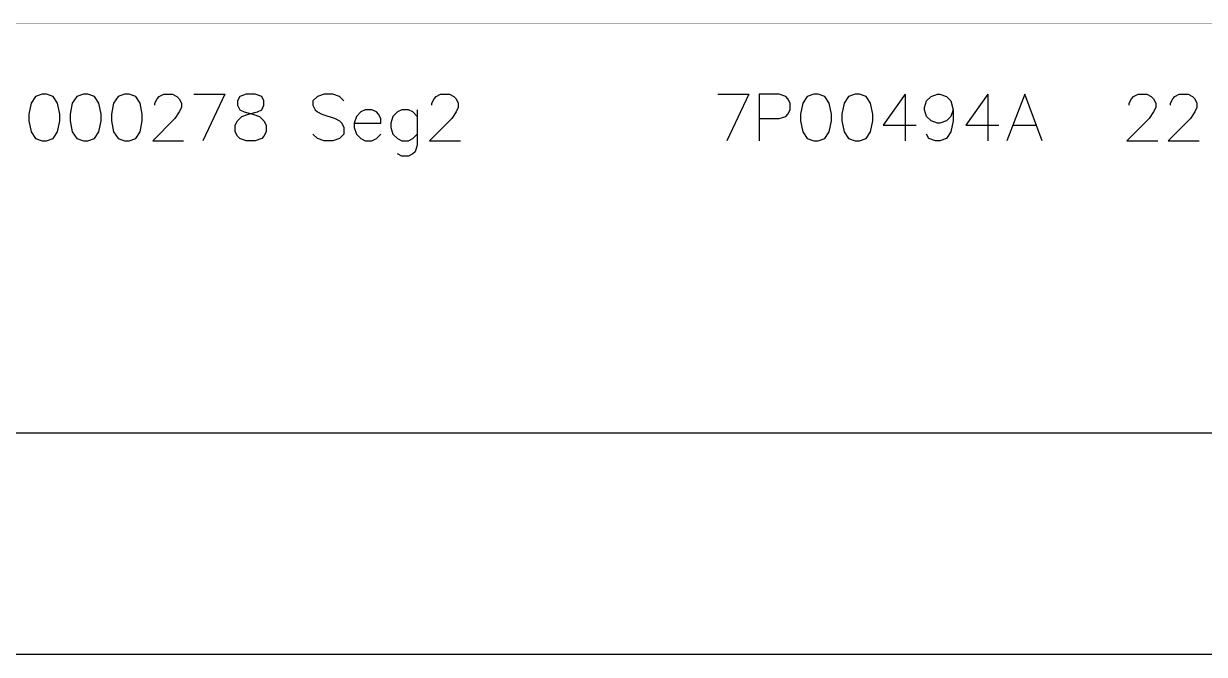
# Model space of a CAD drawing. Header units: millimetres. Extents: x 0 to 400, y 0 to 511.
# Drawn here: x 121.24 to 161.65, y 406.42 to 428 of the extents above; entities that cross this region are included whole.
import ezdxf

# ---------------------------------------------------------------- set-up
doc = ezdxf.new("R2010")
doc.units = ezdxf.units.MM
doc.layers.add('Mechanical10', color=56, linetype='Continuous')
doc.layers.add('TopLayer', color=1, linetype='Continuous')

msp = doc.modelspace()

# ---------------------------------------------------------------- linework, layer by layer
at = {"layer": 'Mechanical10', "const_width": 0.01}
msp.add_lwpolyline([(0, 428), (400, 428)], dxfattribs=at)
at = {"layer": 'TopLayer'}
for p, q in [((121.867, 425.588), (121.64, 425.512)), ((122.018, 425.588), (121.867, 425.588)), ((122.245, 425.512), (122.018, 425.588)), ((123.28, 425.588), (123.053, 425.512)), ((123.431, 425.588), (123.28, 425.588)), ((123.658, 425.512), (123.431, 425.588)), ((124.693, 425.588), (124.467, 425.512)), ((124.845, 425.588), (124.693, 425.588)), ((125.071, 425.512), (124.845, 425.588)), ((125.88, 425.512), (126.031, 425.588)), ((126.031, 425.588), (126.333, 425.588)), ((126.333, 425.588), (126.485, 425.512)), ((127.067, 425.588), (128.125, 425.588)), ((128.125, 425.588), (127.369, 424)), ((128.858, 425.588), (128.631, 425.512)), ((129.16, 425.588), (128.858, 425.588)), ((129.387, 425.512), (129.16, 425.588)), ((131.518, 425.588), (131.291, 425.512)), ((131.82, 425.588), (131.518, 425.588)), ((132.047, 425.512), (131.82, 425.588)), ((135.358, 425.512), (135.509, 425.588)), ((135.509, 425.588), (135.811, 425.588)), ((135.811, 425.588), (135.962, 425.512)), ((145, 425.588), (146.058, 425.588)), ((146.058, 425.588), (145.302, 424)), ((147.093, 425.588), (146.413, 425.588)), ((146.413, 425.588), (146.413, 424)), ((147.32, 425.512), (147.093, 425.588)), ((148.28, 425.588), (148.053, 425.512)), ((148.431, 425.588), (148.28, 425.588)), ((148.658, 425.512), (148.431, 425.588)), ((149.693, 425.588), (149.467, 425.512)), ((149.845, 425.588), (149.693, 425.588)), ((150.071, 425.512), (149.845, 425.588)), ((151.409, 425.588), (150.653, 424.53)), ((151.409, 425.588), (151.409, 424)), ((152.293, 425.512), (152.52, 425.588)), ((152.52, 425.588), (152.596, 425.588)), ((152.596, 425.588), (152.822, 425.512)), ((154.236, 425.588), (153.48, 424.53)), ((154.236, 425.588), (154.236, 424)), ((155.498, 425.588), (154.893, 424)), ((156.102, 424), (155.498, 425.588)), ((159.227, 425.512), (159.378, 425.588)), ((159.378, 425.588), (159.68, 425.588)), ((159.68, 425.588), (159.831, 425.512)), ((160.64, 425.512), (160.791, 425.588)), ((160.791, 425.588), (161.093, 425.588)), ((161.093, 425.588), (161.245, 425.512)), ((121.489, 425.285), (121.413, 424.907)), ((121.64, 425.512), (121.489, 425.285)), ((122.396, 425.285), (122.245, 425.512)), ((122.471, 424.907), (122.396, 425.285)), ((122.902, 425.285), (122.827, 424.907)), ((123.053, 425.512), (122.902, 425.285)), ((123.809, 425.285), (123.658, 425.512)), ((123.885, 424.907), (123.809, 425.285)), ((124.315, 425.285), (124.24, 424.907)), ((124.467, 425.512), (124.315, 425.285)), ((125.222, 425.285), (125.071, 425.512)), ((125.298, 424.907), (125.222, 425.285)), ((125.729, 425.285), (125.804, 425.436)), ((125.729, 425.21), (125.729, 425.285)), ((125.804, 425.436), (125.88, 425.512)), ((126.485, 425.512), (126.56, 425.436)), ((126.56, 425.436), (126.636, 425.285)), ((126.636, 425.285), (126.636, 425.134)), ((128.631, 425.512), (128.555, 425.361)), ((128.555, 425.361), (128.555, 425.21)), ((128.555, 425.21), (128.631, 425.059)), ((129.462, 425.361), (129.387, 425.512)), ((129.387, 425.059), (129.462, 425.21)), ((129.462, 425.21), (129.462, 425.361)), ((131.291, 425.512), (131.14, 425.361)), ((131.14, 425.361), (131.14, 425.21)), ((131.14, 425.21), (131.216, 425.059)), ((132.198, 425.361), (132.047, 425.512)), ((135.206, 425.285), (135.282, 425.436)), ((135.206, 425.21), (135.206, 425.285)), ((135.282, 425.436), (135.358, 425.512)), ((135.962, 425.512), (136.038, 425.436)), ((136.038, 425.436), (136.113, 425.285)), ((136.113, 425.285), (136.113, 425.134)), ((147.396, 425.436), (147.32, 425.512)), ((147.471, 425.285), (147.396, 425.436)), ((147.471, 425.059), (147.471, 425.285)), ((147.902, 425.285), (147.827, 424.907)), ((148.053, 425.512), (147.902, 425.285)), ((148.809, 425.285), (148.658, 425.512)), ((148.885, 424.907), (148.809, 425.285)), ((149.315, 425.285), (149.24, 424.907)), ((149.467, 425.512), (149.315, 425.285)), ((150.222, 425.285), (150.071, 425.512)), ((150.298, 424.907), (150.222, 425.285)), ((152.067, 425.134), (152.142, 425.361)), ((152.142, 425.361), (152.293, 425.512)), ((152.822, 425.512), (152.974, 425.361)), ((152.974, 425.361), (153.049, 425.059)), ((159.076, 425.285), (159.151, 425.436)), ((159.076, 425.21), (159.076, 425.285)), ((159.151, 425.436), (159.227, 425.512)), ((159.831, 425.512), (159.907, 425.436)), ((159.907, 425.436), (159.982, 425.285)), ((159.982, 425.285), (159.982, 425.134)), ((160.489, 425.285), (160.564, 425.436)), ((160.489, 425.21), (160.489, 425.285)), ((160.564, 425.436), (160.64, 425.512)), ((161.245, 425.512), (161.32, 425.436)), ((161.32, 425.436), (161.396, 425.285)), ((161.396, 425.285), (161.396, 425.134)), ((121.413, 424.907), (121.413, 424.681)), ((122.471, 424.681), (122.471, 424.907)), ((122.827, 424.907), (122.827, 424.681)), ((123.885, 424.681), (123.885, 424.907)), ((124.24, 424.907), (124.24, 424.681)), ((125.298, 424.681), (125.298, 424.907)), ((126.409, 424.756), (125.653, 424)), ((126.56, 424.983), (126.409, 424.756)), ((126.636, 425.134), (126.56, 424.983)), ((128.555, 424.681), (128.707, 424.832)), ((128.631, 425.059), (128.782, 424.983)), ((128.707, 424.832), (128.933, 424.907)), ((128.782, 424.983), (129.085, 424.907)), ((128.933, 424.907), (129.236, 424.983)), ((129.085, 424.907), (129.311, 424.832)), ((129.236, 424.983), (129.387, 425.059)), ((129.311, 424.832), (129.462, 424.681)), ((131.216, 425.059), (131.291, 424.983)), ((131.291, 424.983), (131.443, 424.907)), ((131.443, 424.907), (131.896, 424.756)), ((131.896, 424.756), (132.047, 424.681)), ((132.629, 424.832), (132.554, 424.605)), ((132.78, 424.983), (132.629, 424.832)), ((132.931, 425.059), (132.78, 424.983)), ((133.158, 425.059), (132.931, 425.059)), ((133.309, 424.983), (133.158, 425.059)), ((133.385, 424.907), (133.309, 424.983)), ((133.461, 424.756), (133.385, 424.907)), ((133.461, 424.605), (133.461, 424.756)), ((133.876, 424.832), (133.801, 424.605)), ((134.027, 424.983), (133.876, 424.832)), ((134.179, 425.059), (134.027, 424.983)), ((134.405, 425.059), (134.179, 425.059)), ((134.556, 424.983), (134.405, 425.059)), ((134.708, 424.832), (134.556, 424.983)), ((134.708, 425.059), (134.708, 423.849)), ((135.887, 424.756), (135.131, 424)), ((136.038, 424.983), (135.887, 424.756)), ((136.113, 425.134), (136.038, 424.983)), ((146.413, 424.756), (147.093, 424.756)), ((147.093, 424.756), (147.32, 424.832)), ((147.32, 424.832), (147.396, 424.907)), ((147.396, 424.907), (147.471, 425.059)), ((147.827, 424.907), (147.827, 424.681)), ((148.885, 424.681), (148.885, 424.907)), ((149.24, 424.907), (149.24, 424.681)), ((150.298, 424.681), (150.298, 424.907)), ((152.067, 425.059), (152.067, 425.134)), ((152.142, 424.832), (152.067, 425.059)), ((152.293, 424.681), (152.142, 424.832)), ((152.974, 424.832), (152.822, 424.681)), ((153.049, 425.059), (152.974, 424.832)), ((153.049, 425.059), (153.049, 424.681)), ((159.756, 424.756), (159, 424)), ((159.907, 424.983), (159.756, 424.756)), ((159.982, 425.134), (159.907, 424.983)), ((161.169, 424.756), (160.413, 424)), ((161.32, 424.983), (161.169, 424.756)), ((161.396, 425.134), (161.32, 424.983)), ((121.413, 424.681), (121.489, 424.303)), ((122.396, 424.303), (122.471, 424.681)), ((122.827, 424.681), (122.902, 424.303)), ((123.809, 424.303), (123.885, 424.681)), ((124.24, 424.681), (124.315, 424.303)), ((125.222, 424.303), (125.298, 424.681)), ((128.48, 424.53), (128.555, 424.681)), ((128.48, 424.303), (128.48, 424.53)), ((129.462, 424.681), (129.538, 424.53)), ((129.538, 424.53), (129.538, 424.303)), ((132.047, 424.681), (132.123, 424.605)), ((132.123, 424.605), (132.198, 424.454)), ((132.198, 424.454), (132.198, 424.227)), ((132.554, 424.605), (133.461, 424.605)), ((132.554, 424.605), (132.554, 424.454)), ((132.554, 424.454), (132.629, 424.227)), ((133.801, 424.605), (133.801, 424.454)), ((133.801, 424.454), (133.876, 424.227)), ((147.827, 424.681), (147.902, 424.303)), ((148.809, 424.303), (148.885, 424.681)), ((149.24, 424.681), (149.315, 424.303)), ((150.222, 424.303), (150.298, 424.681)), ((150.653, 424.53), (151.787, 424.53)), ((152.52, 424.605), (152.293, 424.681)), ((152.596, 424.605), (152.52, 424.605)), ((152.822, 424.681), (152.596, 424.605)), ((153.049, 424.681), (152.974, 424.303)), ((153.48, 424.53), (154.614, 424.53)), ((155.12, 424.53), (155.876, 424.53)), ((121.489, 424.303), (121.64, 424.076)), ((121.64, 424.076), (121.867, 424)), ((121.867, 424), (122.018, 424)), ((122.018, 424), (122.245, 424.076)), ((122.245, 424.076), (122.396, 424.303)), ((122.902, 424.303), (123.053, 424.076)), ((123.053, 424.076), (123.28, 424)), ((123.28, 424), (123.431, 424)), ((123.431, 424), (123.658, 424.076)), ((123.658, 424.076), (123.809, 424.303)), ((124.315, 424.303), (124.467, 424.076)), ((124.467, 424.076), (124.693, 424)), ((124.693, 424), (124.845, 424)), ((124.845, 424), (125.071, 424.076)), ((125.071, 424.076), (125.222, 424.303)), ((125.653, 424), (126.711, 424)), ((128.555, 424.152), (128.48, 424.303)), ((128.631, 424.076), (128.555, 424.152)), ((128.858, 424), (128.631, 424.076)), ((129.16, 424), (128.858, 424)), ((129.387, 424.076), (129.16, 424)), ((129.462, 424.152), (129.387, 424.076)), ((129.538, 424.303), (129.462, 424.152)), ((131.291, 424.076), (131.14, 424.227)), ((131.518, 424), (131.291, 424.076)), ((131.82, 424), (131.518, 424)), ((132.047, 424.076), (131.82, 424)), ((132.198, 424.227), (132.047, 424.076)), ((132.629, 424.227), (132.78, 424.076)), ((132.78, 424.076), (132.931, 424)), ((132.931, 424), (133.158, 424)), ((133.158, 424), (133.309, 424.076)), ((133.309, 424.076), (133.461, 424.227)), ((133.876, 424.227), (134.027, 424.076)), ((134.027, 424.076), (134.179, 424)), ((134.179, 424), (134.405, 424)), ((134.405, 424), (134.556, 424.076)), ((134.556, 424.076), (134.708, 424.227)), ((135.131, 424), (136.189, 424)), ((147.902, 424.303), (148.053, 424.076)), ((148.053, 424.076), (148.28, 424)), ((148.28, 424), (148.431, 424)), ((148.431, 424), (148.658, 424.076)), ((148.658, 424.076), (148.809, 424.303)), ((149.315, 424.303), (149.467, 424.076)), ((149.467, 424.076), (149.693, 424)), ((149.693, 424), (149.845, 424)), ((149.845, 424), (150.071, 424.076)), ((150.071, 424.076), (150.222, 424.303)), ((152.218, 424.076), (152.142, 424.227)), ((152.444, 424), (152.218, 424.076)), ((152.596, 424), (152.444, 424)), ((152.822, 424.076), (152.596, 424)), ((152.974, 424.303), (152.822, 424.076)), ((159, 424), (160.058, 424)), ((160.413, 424), (161.471, 424)), ((134.179, 423.471), (134.027, 423.547)), ((134.556, 423.547), (134.405, 423.471)), ((134.632, 423.623), (134.556, 423.547)), ((134.708, 423.849), (134.632, 423.623)), ((134.405, 423.471), (134.179, 423.471)), ((117.1, 414), (203.1, 414)), ((117.1, 414), (203.13, 414)), ((206.525, 406.425), (113.175, 406.425)), ((206.525, 406.425), (113.176, 406.425))]:
    msp.add_line(p, q, dxfattribs=at)

doc.saveas('drawing.dxf')
